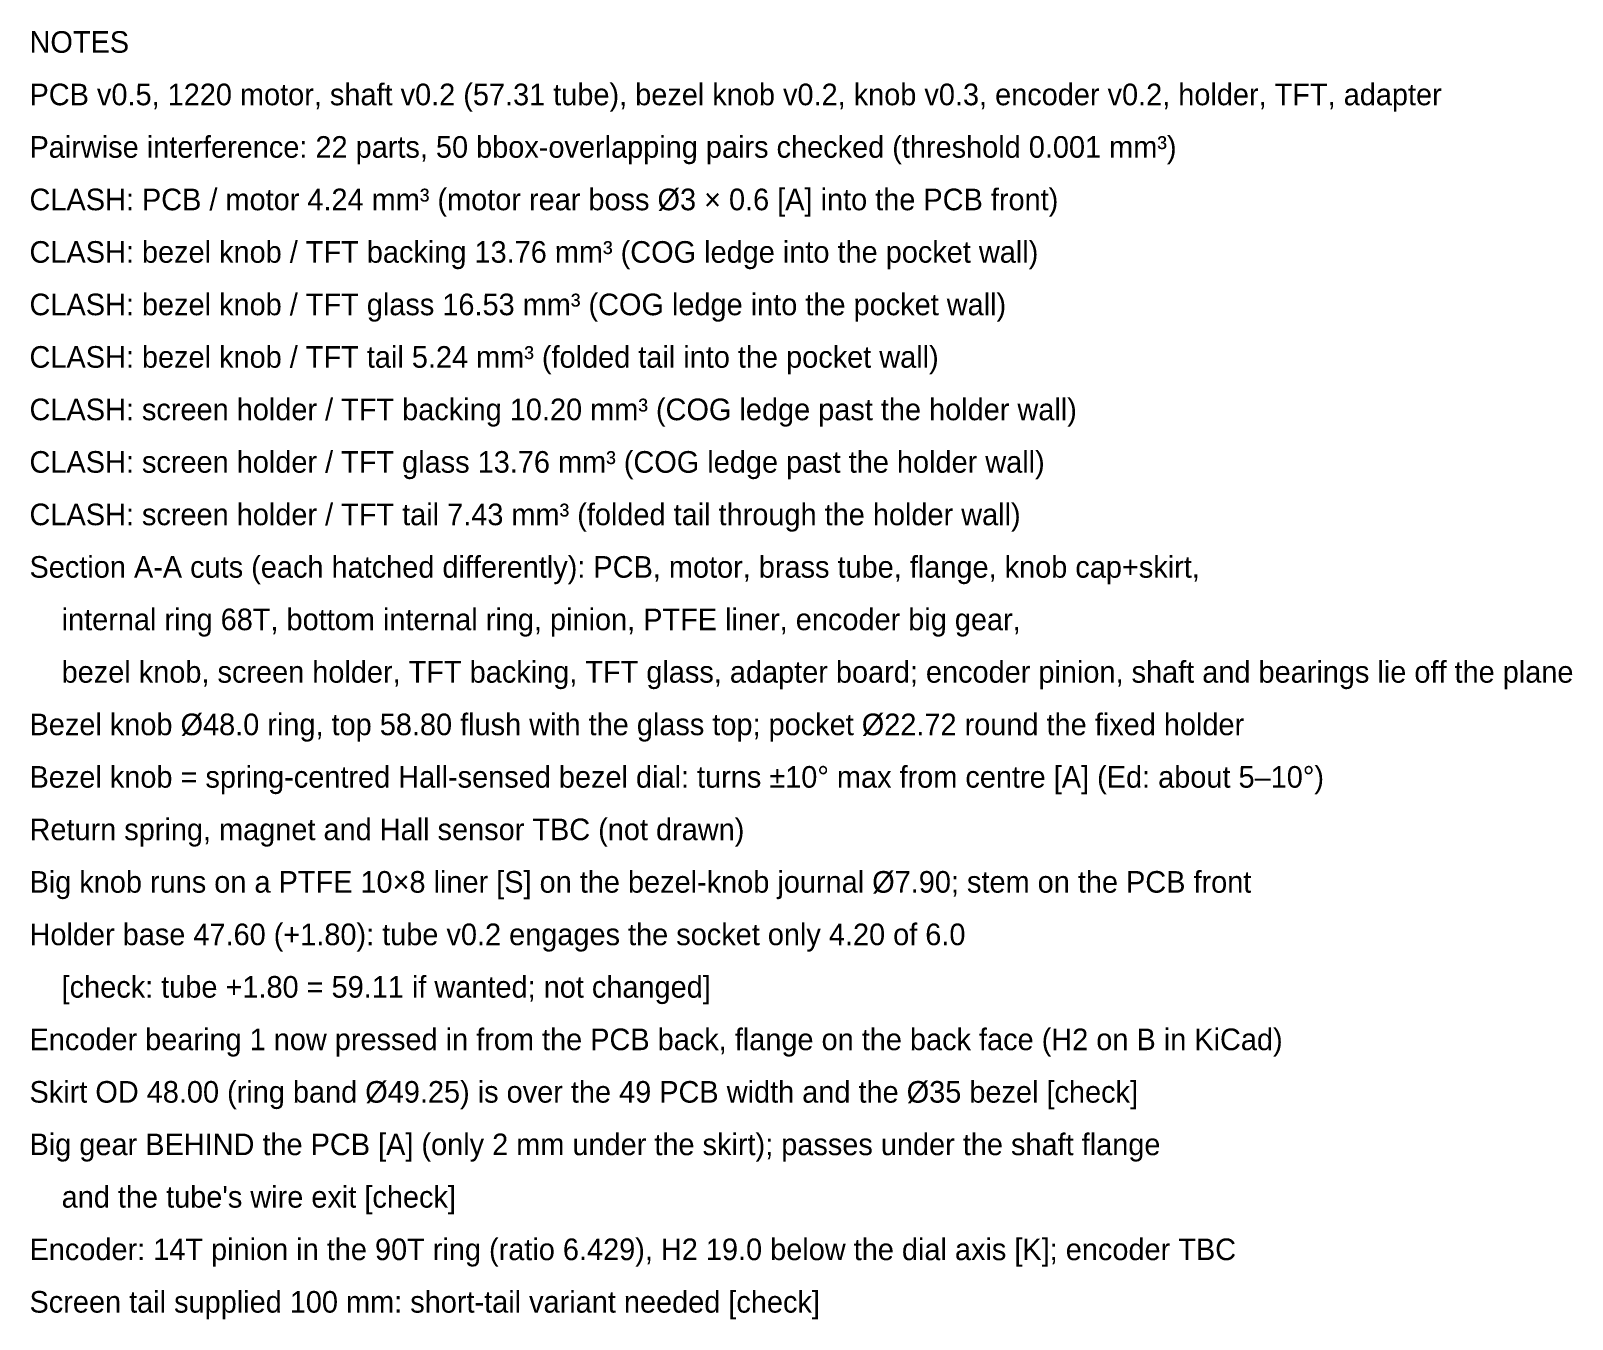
# Model space of a CAD drawing. Header units: millimetres. Extents: x -9 to 221, y -53 to 198.
# Drawn here: x 89.8 to 189.7, y 108.1 to 191.5 of the extents above; entities that cross this region are included whole.
import ezdxf

# ---------------------------------------------------------------- set-up
doc = ezdxf.new("R2010")
doc.units = ezdxf.units.MM
doc.layers.add('TEXT', color=7, linetype='CONTINUOUS')

msp = doc.modelspace()

# ---------------------------------------------------------------- texts
at = {"layer": 'TEXT'}
for s, p in [('NOTES', (89.75, 190.1)), ('PCB v0.5, 1220 motor, shaft v0.2 (57.31 tube), bezel knob v0.2, knob v0.3, encoder v0.2, holder, TFT, adapter', (89.75, 186.7)), ('Pairwise interference: 22 parts, 50 bbox-overlapping pairs checked (threshold 0.001 mm³)', (89.75, 183.3)), ('CLASH: PCB / motor 4.24 mm³ (motor rear boss Ø3 × 0.6 [A] into the PCB front)', (89.75, 179.9)), ('CLASH: bezel knob / TFT backing 13.76 mm³ (COG ledge into the pocket wall)', (89.75, 176.5)), ('CLASH: bezel knob / TFT glass 16.53 mm³ (COG ledge into the pocket wall)', (89.75, 173.1)), ('CLASH: bezel knob / TFT tail 5.24 mm³ (folded tail into the pocket wall)', (89.75, 169.7)), ('CLASH: screen holder / TFT backing 10.20 mm³ (COG ledge past the holder wall)', (89.75, 166.3)), ('CLASH: screen holder / TFT glass 13.76 mm³ (COG ledge past the holder wall)', (89.75, 162.9)), ('CLASH: screen holder / TFT tail 7.43 mm³ (folded tail through the holder wall)', (89.75, 159.5)), ('Section A-A cuts (each hatched differently): PCB, motor, brass tube, flange, knob cap+skirt,', (89.75, 156.1)), ('    internal ring 68T, bottom internal ring, pinion, PTFE liner, encoder big gear,', (89.75, 152.7)), ('    bezel knob, screen holder, TFT backing, TFT glass, adapter board; encoder pinion, shaft and bearings lie off the plane', (89.75, 149.3)), ('Bezel knob Ø48.0 ring, top 58.80 flush with the glass top; pocket Ø22.72 round the fixed holder', (89.75, 145.9)), ('Bezel knob = spring-centred Hall-sensed bezel dial: turns ±10° max from centre [A] (Ed: about 5–10°)', (89.75, 142.5)), ('Return spring, magnet and Hall sensor TBC (not drawn)', (89.75, 139.1)), ('Big knob runs on a PTFE 10×8 liner [S] on the bezel-knob journal Ø7.90; stem on the PCB front', (89.75, 135.7)), ('Holder base 47.60 (+1.80): tube v0.2 engages the socket only 4.20 of 6.0', (89.75, 132.3)), ('    [check: tube +1.80 = 59.11 if wanted; not changed]', (89.75, 128.9)), ('Encoder bearing 1 now pressed in from the PCB back, flange on the back face (H2 on B in KiCad)', (89.75, 125.5)), ('Skirt OD 48.00 (ring band Ø49.25) is over the 49 PCB width and the Ø35 bezel [check]', (89.75, 122.1)), ('Big gear BEHIND the PCB [A] (only 2 mm under the skirt); passes under the shaft flange', (89.75, 118.7)), ("    and the tube's wire exit [check]", (89.75, 115.3)), ('Encoder: 14T pinion in the 90T ring (ratio 6.429), H2 19.0 below the dial axis [K]; encoder TBC', (89.75, 111.9)), ('Screen tail supplied 100 mm: short-tail variant needed [check]', (89.75, 108.5))]:
    msp.add_text(s, height=1.4, dxfattribs=at).set_placement(p)

doc.saveas('drawing.dxf')
